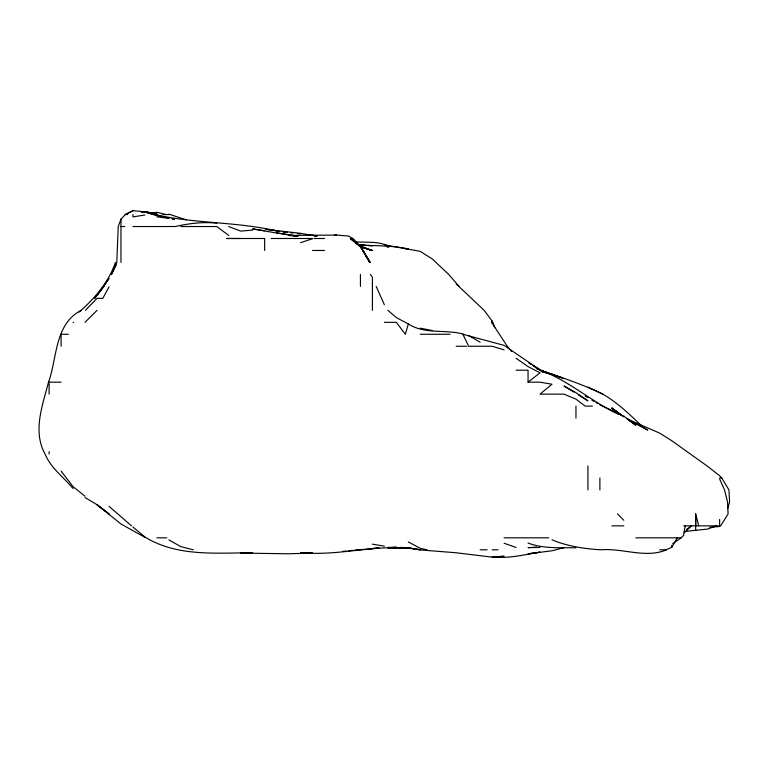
<?xml version="1.0" encoding="UTF-8"?>
<svg xmlns="http://www.w3.org/2000/svg" width="768" height="768" viewBox="0 0 768 768"><rect width="100%" height="100%" fill="white"/><g stroke="black" fill="none" stroke-linecap="round" stroke-linejoin="round"><path stroke-width="1.15" d="M683.942 532.358L685.325 525.859M727.728 508.445L729.6 501.907L728.938 489.936L721.757 477.965L719.626 475.728L707.136 465.994L671.731 440.698L659.76 433.171L627.533 419.126L647.789 430.07L626.851 418.608M387.888 310.339L396.346 317.587L408.326 323.952L405.341 334.282L396.346 322.31L384.374 322.31M81.158 310.339C54.346 324.336 57.331 357.974 48.518 382.176C42.586 405.254 32.419 431.366 45.072 454.013C50.774 468.115 63.629 477.139 73.066 488.525M141.648 212.246L144.912 211.814L132.931 210.662L125.299 214.55L120.96 219.168L118.224 226.522L116.794 262.445L111.485 274.416L116.419 264.442M115.402 262.445C108.672 282.288 94.666 298.416 79.19 312.038M511.68 351.581L507.274 346.253L491.606 322.31L492.134 321.072L484.147 310.339L456.211 283.93L459.072 286.387L448.694 274.416L432.269 258.95L420.298 251.357L396.346 247.027M108.989 286.886L102.806 298.368L97.018 298.368L85.382 310.339M659.76 549.802L665.981 549.802L671.731 547.382L677.318 537.83M103.862 286.387L108.989 278.448L94.646 298.368L103.862 286.387L97.018 295.565M672.682 543.715L681.197 537.83L683.712 535.219L683.712 533.434L691.421 525.859L686.602 529.43M85.046 322.31L97.018 310.339M516.086 370.205L528.058 370.205L528.058 382.176L540.029 372.806L528.058 366.614L516.086 358.234M132.931 210.768L125.261 214.55L127.526 214.55M666.547 549.802C645.619 558.739 622.685 547.891 600.787 549.802C584.17 548.784 567.427 546.278 552 539.789M716.208 525.859L707.654 529.066L684.797 531.475M300.566 242.707L312.538 238.704M563.971 547.661L552 550.79L528.058 553.824L540.029 552.163C524.15 554.678 508.349 558.893 492.134 556.858L504.106 556.272L492.134 557.146L456.211 552.768L420.298 549.926M152.304 213.187L156.883 212.285L166.118 214.55M144.912 215.002L132.931 216.902L132.931 214.55M141.648 212.141L144.912 211.661L156.883 213.648L153.456 213.917M348.451 550.848L352.685 550.33M354.797 550.061L356.909 549.802M419.366 549.802L408.326 547.862L420.298 549.802C380.333 542.429 340.57 556.694 300.566 552.586L312.538 553.094L288.586 553.786L240.691 553.085L252.672 552.778C216.518 552.835 177.091 556.982 144.912 536.986L132.931 527.011M252.672 230.074L240.691 231.11L228.72 226.522M343.018 551.318L346.282 551.03M709.834 527.318L719.626 526.502M360.432 549.648L357.782 549.802L372.403 548.813M410.717 548.189L387.965 547.805L402.336 547.44M387.965 547.805L396.346 547.334L387.965 547.526L408.326 548.218M536.438 547.171L528.058 547.632L540.029 547.421M240.691 238.493L226.685 238.493L264.643 238.493L264.643 250.474M396.346 547.334L387.965 547.546L396.346 547.594M162.874 214.55L168.854 214.55M120.96 226.522L124.81 226.522M132.931 226.522L175.354 226.522C188.899 223.43 202.877 221.741 216.749 223.133M180.826 226.522L216.749 226.522L228.72 235.421M271.19 238.493L312.538 238.493M314.189 238.493L324.509 238.493M312.538 250.474L324.509 250.474M73.066 322.31L73.622 322.31M491.606 322.31L492.134 322.31M68.362 334.282L61.094 334.282L61.094 346.253M420.298 334.282L450.077 334.282M456.211 346.253L466.694 346.253M468.192 346.253L492.134 346.253L504.106 349.834M49.123 382.176L61.094 382.176M528.058 382.176L540.029 382.176L552 384.221L540.029 394.147L563.971 394.147L575.952 399.12L585.206 406.118L592.387 406.118M719.626 477.965L721.757 477.965M611.866 525.859L623.837 525.859M683.712 525.859L720.672 525.859L728.093 513.878L727.526 501.907L724.55 489.936L719.626 479.002M156.883 537.83L166.752 537.83M504.106 537.83L548.774 537.83M635.818 537.83L681.197 537.83M480.163 549.802L487.133 549.802M492.134 549.802L498.019 549.802M575.952 547.814C559.91 547.526 543.35 548.89 528.058 543.053M463.939 334.282C445.69 329.04 424.896 334.704 408.326 323.952M354.989 241.776C366.259 242.717 378.288 240.912 388.733 246.221M283.142 232.032L287.501 232.349M297.293 233.626L300.566 233.875M297.293 236.131L288.586 235.459L336.48 235.066L348.451 236.016L352.81 238.493L360.432 246.47M405.053 248.698L408.326 248.966C392.582 245.376 376.406 246.086 360.432 244.819L365.875 245.386M309.274 235.162L311.443 235.354M368.045 245.606L372.403 246.058M388.733 246.845L386.554 246.586L388.733 246.941M156.883 216.816L168.854 218.304L156.883 215.242L168.854 218.218M298.387 236.093L276.614 232.906L290.765 235.306M276.614 231.072L279.878 231.523M283.142 231.974L285.322 232.282M313.622 235.622L316.886 236.141L300.566 233.318L265.728 229.325L276.614 230.87C233.203 220.848 187.718 224.16 144.912 212.006L156.883 215.702M264.643 230.765L252.672 228.912L276.614 233.021M290.765 232.781L292.944 233.126M172.118 218.87L174.298 219.235M372.403 544.157L384.374 546.192M172.118 218.794L174.298 219.178M395.261 246.826L384.374 244.886L387.638 246.173M537.034 368.554L540.029 369.955L504.106 345.389L462.854 334.282L468.192 345.187M420.298 328.157L432.269 330.566M292.944 235.766L295.123 236.227M427.018 549.802L420.298 548.323L408.326 541.958M168.854 214.118L186.269 219.85M312.538 235.075L316.886 236.122M542.208 371.808L552 374.458L537.034 368.736M366.96 249.005L372.403 250.474L362.602 247.488M193.306 549.802L180.826 546.634L168.854 539.885M362.515 247.488L371.894 250.474L360.432 245.789L356.438 243.36M540.029 370.272L552 374.458L540.029 370.31C561.302 377.309 582.701 384.346 602.851 394.147C617.731 402.758 630.202 414.912 642.566 426.739M504.106 543.274L516.086 547.459M587.923 387.062L602.851 394.147M540.701 370.205C569.069 380.909 591.562 401.712 618.854 414.509M602.458 406.118L623.837 416.141L635.818 425.232L628.282 420.038M144.912 537.331L120.96 523.978L97.018 504.691L85.046 497.558M599.894 404.794L601.603 405.677M585.187 396.096L587.923 397.555M468.192 335.338L480.163 342.173M591.917 400.195L593.904 401.347M595.901 402.499L597.898 403.651M695.683 530.534L695.683 513.898L698.659 525.859M536.035 367.872L542.026 371.386M533.04 365.549L540.029 369.84M573.955 392.102L563.971 385.978L575.952 392.678L587.923 400.81L578.218 394.752M533.04 365.606L540.029 369.965M623.837 416.87L611.866 408.077L622.003 415.632M85.046 496.214L73.066 486.653L61.094 471.139M622.003 415.622L611.866 408.029L616.426 411.898M360.432 246.682L350.237 238.493L360.432 246.739L363.235 250.474L369.648 262.445L360.432 246.73L352.051 238.493L360.432 246.739L370.234 262.445L363.005 250.474M131.51 525.859L108.989 506.314M617.491 513.878L623.837 520.272M370.406 274.416L372.403 277.382L372.403 310.339M384.374 304.752L376.195 286.387M492.835 322.31L494.688 327.754M48.518 382.176L49.123 384.346L49.123 394.147M695.654 513.878L695.683 525.859M719.626 519.475L719.626 525.859M671.731 545.376L671.731 547.382M599.894 477.965L599.894 489.936M587.923 465.994L587.923 489.936M575.952 406.118L575.952 418.099M492.134 321.072L492.134 322.982M360.432 274.416L360.432 286.387M120.96 219.168L120.96 262.445M49.123 451.67L49.123 454.013M336.48 235.056L334.301 235.43L336.48 235.066M378.931 547.987L373.488 548.371L378.931 548.006M144.912 211.814L141.322 212.045L144.912 211.853M156.883 214.55L144.912 211.718L156.883 214.55M552 374.16L542.208 371.51L562.886 378.154L552 374.179M531.053 364.32L529.056 363.091L531.053 364.358M108.989 513.878L97.018 504.72L108.989 513.878"/></g></svg>
